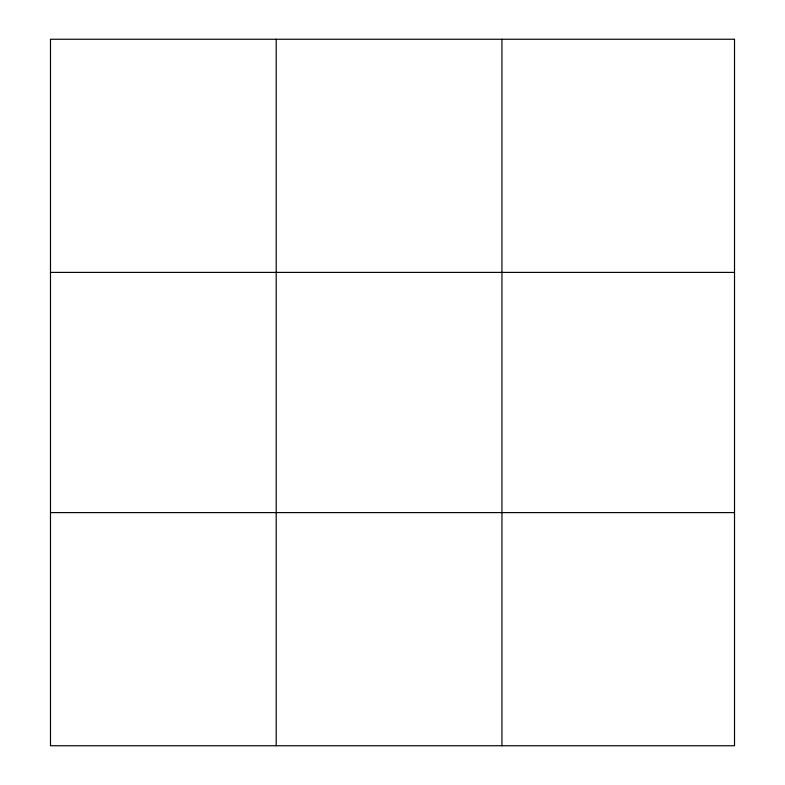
<?xml version="1.0" encoding="UTF-8"?>
<svg xmlns="http://www.w3.org/2000/svg" width="785" height="785" viewBox="0 0 785 785"><rect width="100%" height="100%" fill="white"/><g stroke="black" fill="none" stroke-linecap="round" stroke-linejoin="round"><path stroke-width="1.18" d="M276.212 745.75L276.212 39.25M501.949 745.75L501.949 39.25M50.485 272.395L734.515 272.395M50.485 512.605L734.515 512.605M734.515 39.25L734.515 745.75L50.485 745.75L50.485 39.25L734.515 39.25"/></g></svg>
